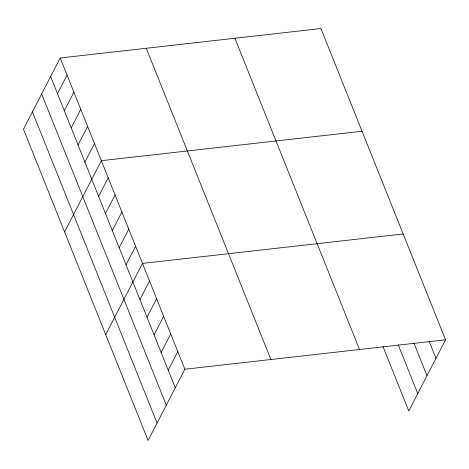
<?xml version="1.0" encoding="UTF-8"?>
<svg xmlns="http://www.w3.org/2000/svg" width="469" height="469" viewBox="0 0 469 469"><rect width="100%" height="100%" fill="white"/><g stroke="black" fill="none" stroke-linecap="round" stroke-linejoin="round"><path stroke-width="0.7" d="M60.214 57.986L23.45 129.215L148.081 440.461L184.845 369.232L60.214 57.986L320.919 28.539L445.55 339.785L408.786 411.014L382.98 346.568M57.494 93.653L67.067 75.104M64.347 110.772L73.92 92.223M71.2 127.89L80.779 109.341M78.059 145.009L87.633 126.46M84.912 162.127L94.486 143.578M64.575 231.926L101.339 160.697L362.05 131.25M98.619 196.364L108.198 177.815M105.478 213.483L115.052 194.934M112.331 230.601L121.905 212.052M119.185 247.72L128.758 229.171M126.038 264.838L135.611 246.289M105.707 334.637L142.47 263.408L403.176 233.961M139.955 299.597L149.529 281.048M147.02 317.232L156.593 298.683M154.084 334.872L163.658 316.323M161.143 352.506L170.716 333.957M168.207 370.147L177.78 351.598M184.845 369.232L445.55 339.785M429.188 341.379L435.977 358.334M413.963 343.161L427.001 375.722M398.204 344.791L417.762 393.632M234.887 38.259L359.518 349.505M146.246 48.266L270.877 359.518M50.64 76.535L175.271 387.781M41.665 93.917L166.296 405.169M32.42 111.827L157.051 423.079"/></g></svg>
